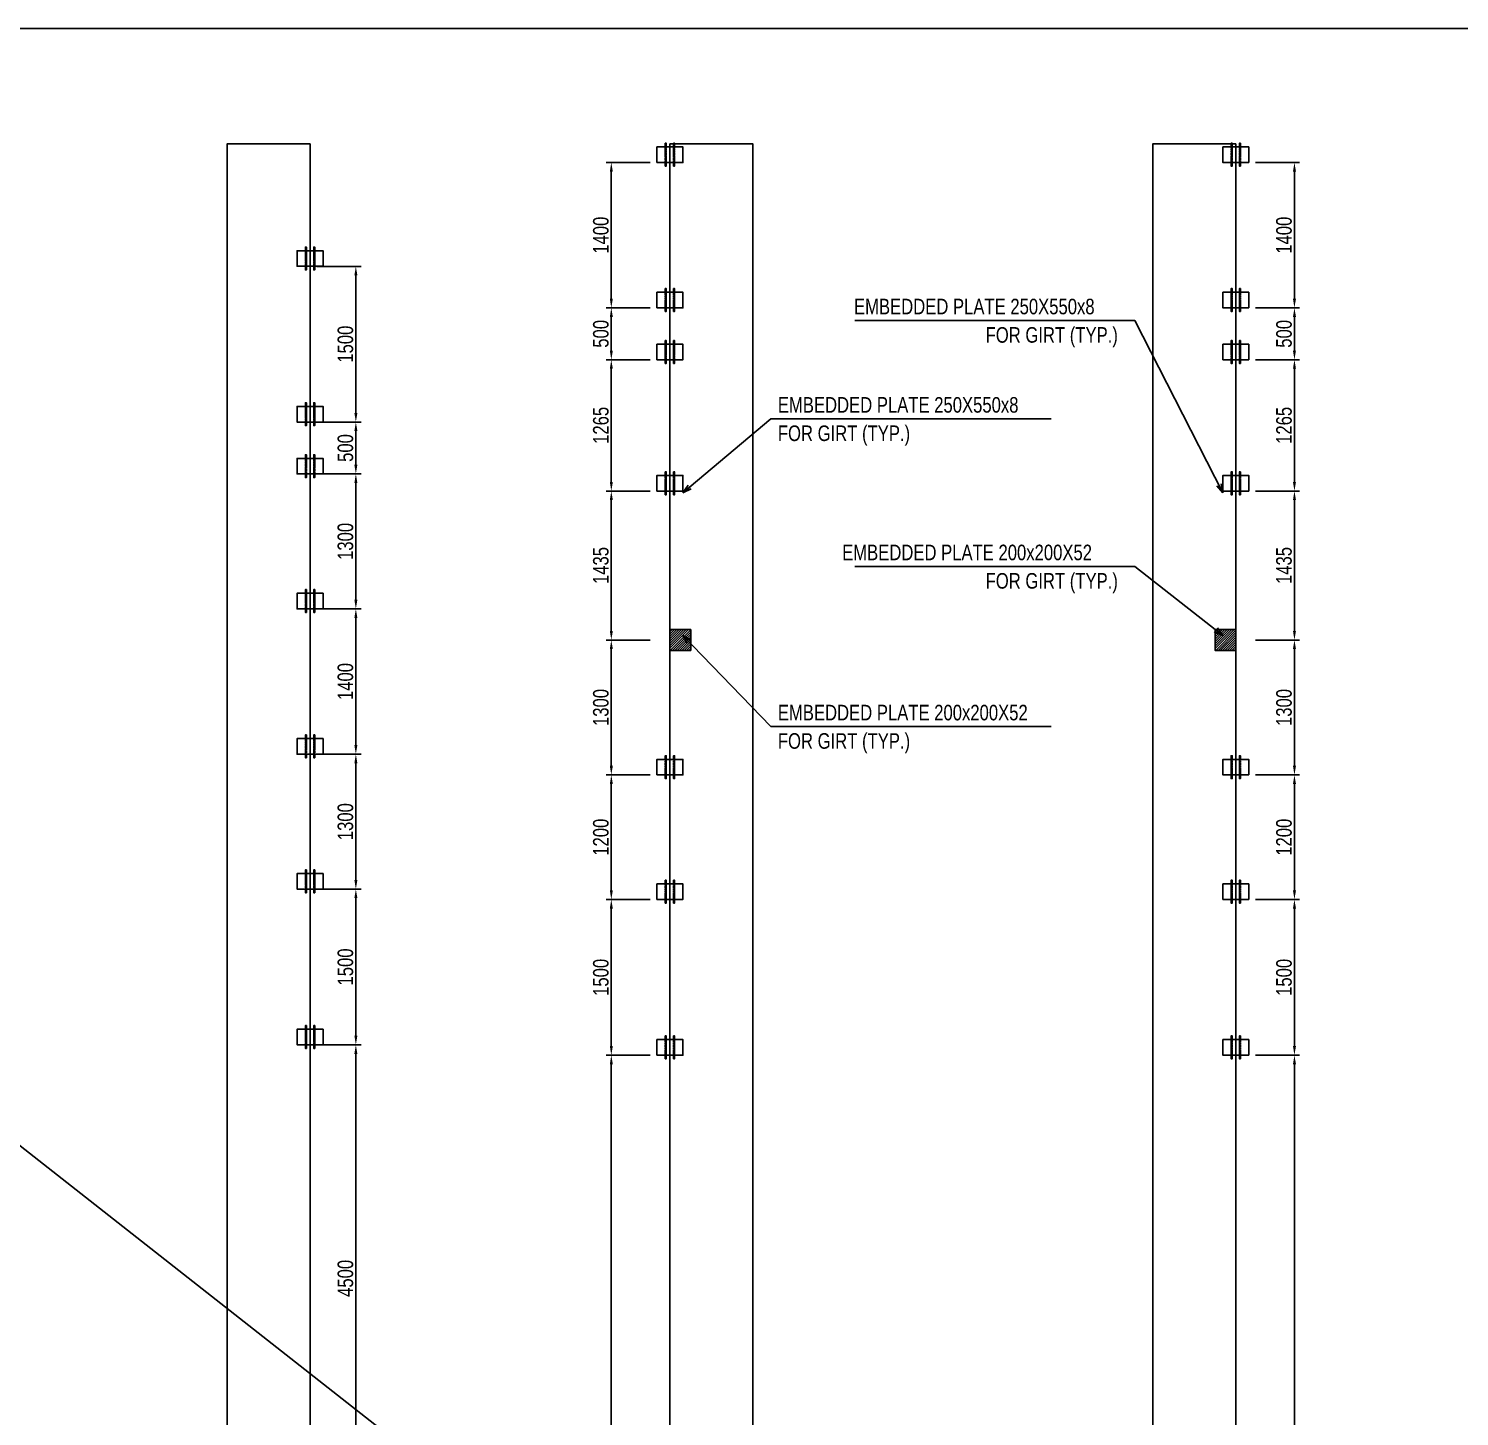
# Model space of a CAD drawing. Header units: millimetres. Extents: x -9238 to 1183474, y -200395 to 125651.
# Drawn here: x 1101930 to 1115720, y -185054 to -171684 of the extents above; entities that cross this region are included whole.
import ezdxf

# ---------------------------------------------------------------- set-up
doc = ezdxf.new("R2010")
doc.units = ezdxf.units.MM
doc.header["$LTSCALE"] = 5
doc.header["$PDMODE"] = 35
doc.header["$PDSIZE"] = 5
doc.linetypes.add('CENTER', pattern=[2, 1.25, -0.25, 0.25, -0.25])
doc.linetypes.add('HIDDEN', pattern=[0.375, 0.25, -0.125])
for name, color, linetype in [('18_Steel plate_QHP', 140, 'Continuous'), ('1_Gridline_QHP', 251, 'CENTER'), ('23_Rc_QHP', 54, 'Continuous'), ('2_Hidden_QHP', 8, 'HIDDEN'), ('4_Text data_QHP', 255, 'Continuous'), ('9_Dim_QHP', 7, 'Continuous')]:
    doc.layers.add(name, color=color, linetype=linetype)
doc.styles.add('VNI', font='vn_vni.shx', dxfattribs={"width": 0.8})
doc.dimstyles.new('QHP 1-50', dxfattribs={"dimscale": 50, "dimtxt": 3, "dimasz": 1.75, "dimexe": 1, "dimexo": 1, "dimgap": 0.5, "dimtad": 1, "dimdec": 0, "dimzin": 0, "dimdsep": 46, "dimtxsty": 'VNI', "dimcen": 4, "dimdle": 1, "dimclrd": 251, "dimclre": 251, "dimclrt": 255, "dimazin": 0, "dimtfac": 1, "dimtdec": 0, "dimtix": 1, "dimtmove": 2, "dimatfit": 3, "dimldrblk": 'OPEN30', "dimfxl": 7.5, "dimfxlon": 1, "dimtolj": 1, "dimtzin": 0, "dimarcsym": 0})

# ---------------------------------------------------------------- blocks, each defined once
blk = doc.blocks.new('Khunug Model')
at = {"layer": 'Defpoints'}
blk.add_lwpolyline([(0, -574.23), (731.17, -574.23), (731.17, 0), (0, 0)], close=True, dxfattribs=at)
at = {"layer": 'Defpoints', "style": 'VNI', "width": 0.8}
blk.add_attdef('X', (52.73, 16.26), '', height=22, dxfattribs=at)
blk = doc.blocks.new('A$C7a43958b')
at = {"color": 6}
for points in [[(-45, 150), (-35, 150), (-35, 185), (-45, 185)], [(35, 150), (45, 150), (45, 185), (35, 185)], [(-45, 0), (-35, 0), (-35, -35), (-45, -35)], [(35, 0), (45, 0), (45, -35), (35, -35)]]:
    blk.add_lwpolyline(points, close=True, dxfattribs=at)
at = {"layer": '18_Steel plate_QHP'}
blk.add_lwpolyline([(-125, 0), (125, 0), (125, 150), (-125, 150)], close=True, dxfattribs=at)
at = {"layer": '1_Gridline_QHP'}
for p, q in [((-40, 190), (-40, -40)), ((40, 190), (40, -40))]:
    blk.add_line(p, q, dxfattribs=at)
at = {"layer": '2_Hidden_QHP'}
for points in [[(-45, -35), (-45, 185), (-35, 185), (-35, -35)], [(35, -35), (35, 185), (45, 185), (45, -35)]]:
    blk.add_lwpolyline(points, close=True, dxfattribs=at)
blk = doc.blocks.new('*D64')
at = {"layer": '9_Dim_QHP', "color": 251, "lineweight": -2, "transparency": 16777216}
for p, q in [((1104709, -181474), (1105134, -181474)), ((1105084, -185886), (1105084, -181561)), ((1104709, -185974), (1105134, -185974))]:
    blk.add_line(p, q, dxfattribs=at)
at = {"layer": '9_Dim_QHP', "color": 251, "transparency": 16777216}
for points in [[(1105070, -181561), (1105099, -181561), (1105084, -181474)], [(1105070, -185886), (1105099, -185886), (1105084, -185974)]]:
    blk.add_solid(points, dxfattribs=at)
at = {"layer": 'Defpoints', "color": 0, "transparency": 16777216}
for p in [(1104643, -181474), (1105084, -181474), (1104643, -185974)]:
    blk.add_point(p, dxfattribs=at)
at = {"layer": '9_Dim_QHP', "color": 255, "transparency": 16777216, "insert": (1104984, -183724), "char_height": 150, "attachment_point": 5, "rotation": 90, "style": 'VNI'}
blk.add_mtext('\\A1;4500', dxfattribs=at)
blk = doc.blocks.new('_Open30')
at = {"lineweight": -2}
for p, q in [((-1, 0.27), (0, 0)), ((0, 0), (-1, -0.27)), ((0, 0), (-1, 0))]:
    blk.add_line(p, q, dxfattribs=at)
blk = doc.blocks.new('*D65')
at = {"layer": '9_Dim_QHP', "color": 251, "lineweight": -2, "transparency": 16777216}
for p, q in [((1104709, -179974), (1105134, -179974)), ((1105084, -181386), (1105084, -180061)), ((1104709, -181474), (1105134, -181474))]:
    blk.add_line(p, q, dxfattribs=at)
at = {"layer": '9_Dim_QHP', "color": 251, "transparency": 16777216}
for points in [[(1105070, -180061), (1105099, -180061), (1105084, -179974)], [(1105070, -181386), (1105099, -181386), (1105084, -181474)]]:
    blk.add_solid(points, dxfattribs=at)
at = {"layer": 'Defpoints', "color": 0, "transparency": 16777216}
for p in [(1104643, -179974), (1105084, -179974), (1104643, -181474)]:
    blk.add_point(p, dxfattribs=at)
at = {"layer": '9_Dim_QHP', "color": 255, "transparency": 16777216, "insert": (1104984, -180724), "char_height": 150, "attachment_point": 5, "rotation": 90, "style": 'VNI'}
blk.add_mtext('\\A1;1500', dxfattribs=at)
blk = doc.blocks.new('*D66')
at = {"layer": '9_Dim_QHP', "color": 251, "lineweight": -2, "transparency": 16777216}
for p, q in [((1104709, -178674), (1105134, -178674)), ((1105084, -179886), (1105084, -178761)), ((1104709, -179974), (1105134, -179974))]:
    blk.add_line(p, q, dxfattribs=at)
at = {"layer": '9_Dim_QHP', "color": 251, "transparency": 16777216}
for points in [[(1105070, -178761), (1105099, -178761), (1105084, -178674)], [(1105070, -179886), (1105099, -179886), (1105084, -179974)]]:
    blk.add_solid(points, dxfattribs=at)
at = {"layer": 'Defpoints', "color": 0, "transparency": 16777216}
for p in [(1104643, -178674), (1105084, -178674), (1104643, -179974)]:
    blk.add_point(p, dxfattribs=at)
at = {"layer": '9_Dim_QHP', "color": 255, "transparency": 16777216, "insert": (1104984, -179324), "char_height": 150, "attachment_point": 5, "rotation": 90, "style": 'VNI'}
blk.add_mtext('\\A1;1300', dxfattribs=at)
blk = doc.blocks.new('*D67')
at = {"layer": '9_Dim_QHP', "color": 251, "lineweight": -2, "transparency": 16777216}
for p, q in [((1104709, -177274), (1105134, -177274)), ((1105084, -178586), (1105084, -177361)), ((1104709, -178674), (1105134, -178674))]:
    blk.add_line(p, q, dxfattribs=at)
at = {"layer": '9_Dim_QHP', "color": 251, "transparency": 16777216}
for points in [[(1105070, -177361), (1105099, -177361), (1105084, -177274)], [(1105070, -178586), (1105099, -178586), (1105084, -178674)]]:
    blk.add_solid(points, dxfattribs=at)
at = {"layer": 'Defpoints', "color": 0, "transparency": 16777216}
for p in [(1104643, -177274), (1105084, -177274), (1104643, -178674)]:
    blk.add_point(p, dxfattribs=at)
at = {"layer": '9_Dim_QHP', "color": 255, "transparency": 16777216, "insert": (1104984, -177974), "char_height": 150, "attachment_point": 5, "rotation": 90, "style": 'VNI'}
blk.add_mtext('\\A1;1400', dxfattribs=at)
blk = doc.blocks.new('*D68')
at = {"layer": '9_Dim_QHP', "color": 251, "lineweight": -2, "transparency": 16777216}
for p, q in [((1104709, -175974), (1105134, -175974)), ((1105084, -177186), (1105084, -176061)), ((1104709, -177274), (1105134, -177274))]:
    blk.add_line(p, q, dxfattribs=at)
at = {"layer": '9_Dim_QHP', "color": 251, "transparency": 16777216}
for points in [[(1105070, -176061), (1105099, -176061), (1105084, -175974)], [(1105070, -177186), (1105099, -177186), (1105084, -177274)]]:
    blk.add_solid(points, dxfattribs=at)
at = {"layer": 'Defpoints', "color": 0, "transparency": 16777216}
for p in [(1104643, -175974), (1105084, -175974), (1104643, -177274)]:
    blk.add_point(p, dxfattribs=at)
at = {"layer": '9_Dim_QHP', "color": 255, "transparency": 16777216, "insert": (1104984, -176624), "char_height": 150, "attachment_point": 5, "rotation": 90, "style": 'VNI'}
blk.add_mtext('\\A1;1300', dxfattribs=at)
blk = doc.blocks.new('*D69')
at = {"layer": '9_Dim_QHP', "color": 251, "lineweight": -2, "transparency": 16777216}
for p, q in [((1104709, -175474), (1105134, -175474)), ((1105084, -175886), (1105084, -175561)), ((1104709, -175974), (1105134, -175974))]:
    blk.add_line(p, q, dxfattribs=at)
at = {"layer": '9_Dim_QHP', "color": 251, "transparency": 16777216}
for points in [[(1105070, -175561), (1105099, -175561), (1105084, -175474)], [(1105070, -175886), (1105099, -175886), (1105084, -175974)]]:
    blk.add_solid(points, dxfattribs=at)
at = {"layer": 'Defpoints', "color": 0, "transparency": 16777216}
for p in [(1104643, -175474), (1105084, -175474), (1104643, -175974)]:
    blk.add_point(p, dxfattribs=at)
at = {"layer": '9_Dim_QHP', "color": 255, "transparency": 16777216, "insert": (1104984, -175724), "char_height": 150, "attachment_point": 5, "rotation": 90, "style": 'VNI'}
blk.add_mtext('\\A1;500', dxfattribs=at)
blk = doc.blocks.new('*D70')
at = {"layer": '9_Dim_QHP', "color": 251, "lineweight": -2, "transparency": 16777216}
for p, q in [((1104709, -173974), (1105134, -173974)), ((1105084, -175386), (1105084, -174061)), ((1104709, -175474), (1105134, -175474))]:
    blk.add_line(p, q, dxfattribs=at)
at = {"layer": '9_Dim_QHP', "color": 251, "transparency": 16777216}
for points in [[(1105070, -174061), (1105099, -174061), (1105084, -173974)], [(1105070, -175386), (1105099, -175386), (1105084, -175474)]]:
    blk.add_solid(points, dxfattribs=at)
at = {"layer": 'Defpoints', "color": 0, "transparency": 16777216}
for p in [(1104643, -173974), (1105084, -173974), (1104643, -175474)]:
    blk.add_point(p, dxfattribs=at)
at = {"layer": '9_Dim_QHP', "color": 255, "transparency": 16777216, "insert": (1104984, -174724), "char_height": 150, "attachment_point": 5, "rotation": 90, "style": 'VNI'}
blk.add_mtext('\\A1;1500', dxfattribs=at)
blk = doc.blocks.new('*D71')
at = {"layer": '9_Dim_QHP', "color": 251, "lineweight": -2, "transparency": 16777216}
for p, q in [((1107921, -181574), (1107496, -181574)), ((1107546, -196486), (1107546, -181661)), ((1107921, -196574), (1107496, -196574))]:
    blk.add_line(p, q, dxfattribs=at)
at = {"layer": '9_Dim_QHP', "color": 251, "transparency": 16777216}
for points in [[(1107532, -181661), (1107561, -181661), (1107546, -181574)], [(1107532, -196486), (1107561, -196486), (1107546, -196574)]]:
    blk.add_solid(points, dxfattribs=at)
at = {"layer": 'Defpoints', "color": 0, "transparency": 16777216}
for p in [(1107546, -181574), (1108111, -181574), (1108111, -196574)]:
    blk.add_point(p, dxfattribs=at)
at = {"layer": '9_Dim_QHP', "color": 255, "transparency": 16777216, "insert": (1107446, -189074), "char_height": 150, "attachment_point": 5, "rotation": 90, "style": 'VNI'}
blk.add_mtext('\\A1;15000', dxfattribs=at)
blk = doc.blocks.new('*D72')
at = {"layer": '9_Dim_QHP', "color": 251, "lineweight": -2, "transparency": 16777216}
for p, q in [((1107921, -180074), (1107496, -180074)), ((1107546, -181486), (1107546, -180161)), ((1107921, -181574), (1107496, -181574))]:
    blk.add_line(p, q, dxfattribs=at)
at = {"layer": '9_Dim_QHP', "color": 251, "transparency": 16777216}
for points in [[(1107532, -180161), (1107561, -180161), (1107546, -180074)], [(1107532, -181486), (1107561, -181486), (1107546, -181574)]]:
    blk.add_solid(points, dxfattribs=at)
at = {"layer": 'Defpoints', "color": 0, "transparency": 16777216}
for p in [(1107546, -180074), (1108111, -180074), (1108111, -181574)]:
    blk.add_point(p, dxfattribs=at)
at = {"layer": '9_Dim_QHP', "color": 255, "transparency": 16777216, "insert": (1107446, -180824), "char_height": 150, "attachment_point": 5, "rotation": 90, "style": 'VNI'}
blk.add_mtext('\\A1;1500', dxfattribs=at)
blk = doc.blocks.new('*D73')
at = {"layer": '9_Dim_QHP', "color": 251, "lineweight": -2, "transparency": 16777216}
for p, q in [((1107921, -178874), (1107496, -178874)), ((1107546, -179986), (1107546, -178961)), ((1107921, -180074), (1107496, -180074))]:
    blk.add_line(p, q, dxfattribs=at)
at = {"layer": '9_Dim_QHP', "color": 251, "transparency": 16777216}
for points in [[(1107532, -178961), (1107561, -178961), (1107546, -178874)], [(1107532, -179986), (1107561, -179986), (1107546, -180074)]]:
    blk.add_solid(points, dxfattribs=at)
at = {"layer": 'Defpoints', "color": 0, "transparency": 16777216}
for p in [(1107546, -178874), (1108111, -178874), (1108111, -180074)]:
    blk.add_point(p, dxfattribs=at)
at = {"layer": '9_Dim_QHP', "color": 255, "transparency": 16777216, "insert": (1107446, -179474), "char_height": 150, "attachment_point": 5, "rotation": 90, "style": 'VNI'}
blk.add_mtext('\\A1;1200', dxfattribs=at)
blk = doc.blocks.new('*D74')
at = {"layer": '9_Dim_QHP', "color": 251, "lineweight": -2, "transparency": 16777216}
for p, q in [((1107921, -177574), (1107496, -177574)), ((1107546, -178786), (1107546, -177661)), ((1107921, -178874), (1107496, -178874))]:
    blk.add_line(p, q, dxfattribs=at)
at = {"layer": '9_Dim_QHP', "color": 251, "transparency": 16777216}
for points in [[(1107532, -177661), (1107561, -177661), (1107546, -177574)], [(1107532, -178786), (1107561, -178786), (1107546, -178874)]]:
    blk.add_solid(points, dxfattribs=at)
at = {"layer": 'Defpoints', "color": 0, "transparency": 16777216}
for p in [(1107546, -177574), (1108111, -177574), (1108111, -178874)]:
    blk.add_point(p, dxfattribs=at)
at = {"layer": '9_Dim_QHP', "color": 255, "transparency": 16777216, "insert": (1107446, -178224), "char_height": 150, "attachment_point": 5, "rotation": 90, "style": 'VNI'}
blk.add_mtext('\\A1;1300', dxfattribs=at)
blk = doc.blocks.new('*D75')
at = {"layer": '9_Dim_QHP', "color": 251, "lineweight": -2, "transparency": 16777216}
for p, q in [((1107921, -176139), (1107496, -176139)), ((1107546, -177486), (1107546, -176226)), ((1107921, -177574), (1107496, -177574))]:
    blk.add_line(p, q, dxfattribs=at)
at = {"layer": '9_Dim_QHP', "color": 251, "transparency": 16777216}
for points in [[(1107532, -176226), (1107561, -176226), (1107546, -176139)], [(1107532, -177486), (1107561, -177486), (1107546, -177574)]]:
    blk.add_solid(points, dxfattribs=at)
at = {"layer": 'Defpoints', "color": 0, "transparency": 16777216}
for p in [(1107546, -176139), (1108111, -176139), (1108111, -177574)]:
    blk.add_point(p, dxfattribs=at)
at = {"layer": '9_Dim_QHP', "color": 255, "transparency": 16777216, "insert": (1107446, -176856), "char_height": 150, "attachment_point": 5, "rotation": 90, "style": 'VNI'}
blk.add_mtext('\\A1;1435', dxfattribs=at)
blk = doc.blocks.new('*D76')
at = {"layer": '9_Dim_QHP', "color": 251, "lineweight": -2, "transparency": 16777216}
for p, q in [((1107921, -174874), (1107496, -174874)), ((1107546, -176051), (1107546, -174961)), ((1107921, -176139), (1107496, -176139))]:
    blk.add_line(p, q, dxfattribs=at)
at = {"layer": '9_Dim_QHP', "color": 251, "transparency": 16777216}
for points in [[(1107532, -174961), (1107561, -174961), (1107546, -174874)], [(1107532, -176051), (1107561, -176051), (1107546, -176139)]]:
    blk.add_solid(points, dxfattribs=at)
at = {"layer": 'Defpoints', "color": 0, "transparency": 16777216}
for p in [(1107546, -174874), (1108111, -174874), (1108111, -176139)]:
    blk.add_point(p, dxfattribs=at)
at = {"layer": '9_Dim_QHP', "color": 255, "transparency": 16777216, "insert": (1107446, -175506), "char_height": 150, "attachment_point": 5, "rotation": 90, "style": 'VNI'}
blk.add_mtext('\\A1;1265', dxfattribs=at)
blk = doc.blocks.new('*D77')
at = {"layer": '9_Dim_QHP', "color": 251, "lineweight": -2, "transparency": 16777216}
for p, q in [((1107921, -174374), (1107496, -174374)), ((1107546, -174786), (1107546, -174461)), ((1107921, -174874), (1107496, -174874))]:
    blk.add_line(p, q, dxfattribs=at)
at = {"layer": '9_Dim_QHP', "color": 251, "transparency": 16777216}
for points in [[(1107532, -174461), (1107561, -174461), (1107546, -174374)], [(1107532, -174786), (1107561, -174786), (1107546, -174874)]]:
    blk.add_solid(points, dxfattribs=at)
at = {"layer": 'Defpoints', "color": 0, "transparency": 16777216}
for p in [(1107546, -174374), (1108111, -174374), (1108111, -174874)]:
    blk.add_point(p, dxfattribs=at)
at = {"layer": '9_Dim_QHP', "color": 255, "transparency": 16777216, "insert": (1107446, -174624), "char_height": 150, "attachment_point": 5, "rotation": 90, "style": 'VNI'}
blk.add_mtext('\\A1;500', dxfattribs=at)
blk = doc.blocks.new('*D78')
at = {"layer": '9_Dim_QHP', "color": 251, "lineweight": -2, "transparency": 16777216}
for p, q in [((1107921, -172974), (1107496, -172974)), ((1107546, -174286), (1107546, -173061)), ((1107921, -174374), (1107496, -174374))]:
    blk.add_line(p, q, dxfattribs=at)
at = {"layer": '9_Dim_QHP', "color": 251, "transparency": 16777216}
for points in [[(1107532, -173061), (1107561, -173061), (1107546, -172974)], [(1107532, -174286), (1107561, -174286), (1107546, -174374)]]:
    blk.add_solid(points, dxfattribs=at)
at = {"layer": 'Defpoints', "color": 0, "transparency": 16777216}
for p in [(1107546, -172974), (1108111, -172974), (1108111, -174374)]:
    blk.add_point(p, dxfattribs=at)
at = {"layer": '9_Dim_QHP', "color": 255, "transparency": 16777216, "insert": (1107446, -173674), "char_height": 150, "attachment_point": 5, "rotation": 90, "style": 'VNI'}
blk.add_mtext('\\A1;1400', dxfattribs=at)
blk = doc.blocks.new('*D79')
at = {"layer": '9_Dim_QHP', "color": 251, "lineweight": -2, "transparency": 16777216}
for p, q in [((1113755, -181574), (1114180, -181574)), ((1114130, -196486), (1114130, -181661)), ((1113755, -196574), (1114180, -196574))]:
    blk.add_line(p, q, dxfattribs=at)
at = {"layer": '9_Dim_QHP', "color": 251, "transparency": 16777216}
for points in [[(1114116, -181661), (1114145, -181661), (1114130, -181574)], [(1114116, -196486), (1114145, -196486), (1114130, -196574)]]:
    blk.add_solid(points, dxfattribs=at)
at = {"layer": 'Defpoints', "color": 0, "transparency": 16777216}
for p in [(1113565, -181574), (1114130, -181574), (1113565, -196574)]:
    blk.add_point(p, dxfattribs=at)
at = {"layer": '9_Dim_QHP', "color": 255, "transparency": 16777216, "insert": (1114030, -189074), "char_height": 150, "attachment_point": 5, "rotation": 90, "style": 'VNI'}
blk.add_mtext('\\A1;15000', dxfattribs=at)
blk = doc.blocks.new('*D80')
at = {"layer": '9_Dim_QHP', "color": 251, "lineweight": -2, "transparency": 16777216}
for p, q in [((1113755, -180074), (1114180, -180074)), ((1114130, -181486), (1114130, -180161)), ((1113755, -181574), (1114180, -181574))]:
    blk.add_line(p, q, dxfattribs=at)
at = {"layer": '9_Dim_QHP', "color": 251, "transparency": 16777216}
for points in [[(1114116, -180161), (1114145, -180161), (1114130, -180074)], [(1114116, -181486), (1114145, -181486), (1114130, -181574)]]:
    blk.add_solid(points, dxfattribs=at)
at = {"layer": 'Defpoints', "color": 0, "transparency": 16777216}
for p in [(1113565, -180074), (1114130, -180074), (1113565, -181574)]:
    blk.add_point(p, dxfattribs=at)
at = {"layer": '9_Dim_QHP', "color": 255, "transparency": 16777216, "insert": (1114030, -180824), "char_height": 150, "attachment_point": 5, "rotation": 90, "style": 'VNI'}
blk.add_mtext('\\A1;1500', dxfattribs=at)
blk = doc.blocks.new('*D81')
at = {"layer": '9_Dim_QHP', "color": 251, "lineweight": -2, "transparency": 16777216}
for p, q in [((1113755, -178874), (1114180, -178874)), ((1114130, -179986), (1114130, -178961)), ((1113755, -180074), (1114180, -180074))]:
    blk.add_line(p, q, dxfattribs=at)
at = {"layer": '9_Dim_QHP', "color": 251, "transparency": 16777216}
for points in [[(1114116, -178961), (1114145, -178961), (1114130, -178874)], [(1114116, -179986), (1114145, -179986), (1114130, -180074)]]:
    blk.add_solid(points, dxfattribs=at)
at = {"layer": 'Defpoints', "color": 0, "transparency": 16777216}
for p in [(1113565, -178874), (1114130, -178874), (1113565, -180074)]:
    blk.add_point(p, dxfattribs=at)
at = {"layer": '9_Dim_QHP', "color": 255, "transparency": 16777216, "insert": (1114030, -179474), "char_height": 150, "attachment_point": 5, "rotation": 90, "style": 'VNI'}
blk.add_mtext('\\A1;1200', dxfattribs=at)
blk = doc.blocks.new('*D82')
at = {"layer": '9_Dim_QHP', "color": 251, "lineweight": -2, "transparency": 16777216}
for p, q in [((1113755, -177574), (1114180, -177574)), ((1114130, -178786), (1114130, -177661)), ((1113755, -178874), (1114180, -178874))]:
    blk.add_line(p, q, dxfattribs=at)
at = {"layer": '9_Dim_QHP', "color": 251, "transparency": 16777216}
for points in [[(1114116, -177661), (1114145, -177661), (1114130, -177574)], [(1114116, -178786), (1114145, -178786), (1114130, -178874)]]:
    blk.add_solid(points, dxfattribs=at)
at = {"layer": 'Defpoints', "color": 0, "transparency": 16777216}
for p in [(1113565, -177574), (1114130, -177574), (1113565, -178874)]:
    blk.add_point(p, dxfattribs=at)
at = {"layer": '9_Dim_QHP', "color": 255, "transparency": 16777216, "insert": (1114030, -178224), "char_height": 150, "attachment_point": 5, "rotation": 90, "style": 'VNI'}
blk.add_mtext('\\A1;1300', dxfattribs=at)
blk = doc.blocks.new('*D83')
at = {"layer": '9_Dim_QHP', "color": 251, "lineweight": -2, "transparency": 16777216}
for p, q in [((1113755, -176139), (1114180, -176139)), ((1114130, -177486), (1114130, -176226)), ((1113755, -177574), (1114180, -177574))]:
    blk.add_line(p, q, dxfattribs=at)
at = {"layer": '9_Dim_QHP', "color": 251, "transparency": 16777216}
for points in [[(1114116, -176226), (1114145, -176226), (1114130, -176139)], [(1114116, -177486), (1114145, -177486), (1114130, -177574)]]:
    blk.add_solid(points, dxfattribs=at)
at = {"layer": 'Defpoints', "color": 0, "transparency": 16777216}
for p in [(1113565, -176139), (1114130, -176139), (1113565, -177574)]:
    blk.add_point(p, dxfattribs=at)
at = {"layer": '9_Dim_QHP', "color": 255, "transparency": 16777216, "insert": (1114030, -176856), "char_height": 150, "attachment_point": 5, "rotation": 90, "style": 'VNI'}
blk.add_mtext('\\A1;1435', dxfattribs=at)
blk = doc.blocks.new('*D84')
at = {"layer": '9_Dim_QHP', "color": 251, "lineweight": -2, "transparency": 16777216}
for p, q in [((1113755, -174874), (1114180, -174874)), ((1114130, -176051), (1114130, -174961)), ((1113755, -176139), (1114180, -176139))]:
    blk.add_line(p, q, dxfattribs=at)
at = {"layer": '9_Dim_QHP', "color": 251, "transparency": 16777216}
for points in [[(1114116, -174961), (1114145, -174961), (1114130, -174874)], [(1114116, -176051), (1114145, -176051), (1114130, -176139)]]:
    blk.add_solid(points, dxfattribs=at)
at = {"layer": 'Defpoints', "color": 0, "transparency": 16777216}
for p in [(1113565, -174874), (1114130, -174874), (1113565, -176139)]:
    blk.add_point(p, dxfattribs=at)
at = {"layer": '9_Dim_QHP', "color": 255, "transparency": 16777216, "insert": (1114030, -175506), "char_height": 150, "attachment_point": 5, "rotation": 90, "style": 'VNI'}
blk.add_mtext('\\A1;1265', dxfattribs=at)
blk = doc.blocks.new('*D85')
at = {"layer": '9_Dim_QHP', "color": 251, "lineweight": -2, "transparency": 16777216}
for p, q in [((1113755, -174374), (1114180, -174374)), ((1114130, -174786), (1114130, -174461)), ((1113755, -174874), (1114180, -174874))]:
    blk.add_line(p, q, dxfattribs=at)
at = {"layer": '9_Dim_QHP', "color": 251, "transparency": 16777216}
for points in [[(1114116, -174461), (1114145, -174461), (1114130, -174374)], [(1114116, -174786), (1114145, -174786), (1114130, -174874)]]:
    blk.add_solid(points, dxfattribs=at)
at = {"layer": 'Defpoints', "color": 0, "transparency": 16777216}
for p in [(1113565, -174374), (1114130, -174374), (1113565, -174874)]:
    blk.add_point(p, dxfattribs=at)
at = {"layer": '9_Dim_QHP', "color": 255, "transparency": 16777216, "insert": (1114030, -174624), "char_height": 150, "attachment_point": 5, "rotation": 90, "style": 'VNI'}
blk.add_mtext('\\A1;500', dxfattribs=at)
blk = doc.blocks.new('*D86')
at = {"layer": '9_Dim_QHP', "color": 251, "lineweight": -2, "transparency": 16777216}
for p, q in [((1113755, -172974), (1114180, -172974)), ((1114130, -174286), (1114130, -173061)), ((1113755, -174374), (1114180, -174374))]:
    blk.add_line(p, q, dxfattribs=at)
at = {"layer": '9_Dim_QHP', "color": 251, "transparency": 16777216}
for points in [[(1114116, -173061), (1114145, -173061), (1114130, -172974)], [(1114116, -174286), (1114145, -174286), (1114130, -174374)]]:
    blk.add_solid(points, dxfattribs=at)
at = {"layer": 'Defpoints', "color": 0, "transparency": 16777216}
for p in [(1113565, -172974), (1114130, -172974), (1113565, -174374)]:
    blk.add_point(p, dxfattribs=at)
at = {"layer": '9_Dim_QHP', "color": 255, "transparency": 16777216, "insert": (1114030, -173674), "char_height": 150, "attachment_point": 5, "rotation": 90, "style": 'VNI'}
blk.add_mtext('\\A1;1400', dxfattribs=at)

msp = doc.modelspace()

# ---------------------------------------------------------------- hatches: boundary and pattern name
at = {"layer": '18_Steel plate_QHP'}
h = msp.add_hatch(dxfattribs=at)
h.set_pattern_fill('ANSI31', color=2, scale=5)
h.set_pattern_definition([(45, (5191.267, 13100), (-11.22532015, 11.22532015), [])])
h.paths.add_polyline_path([(1108111.2, -177673.8), (1108311.2, -177673.8), (1108311.2, -177473.8), (1108111.2, -177473.8)])
h = msp.add_hatch(dxfattribs=at)
h.set_pattern_fill('ANSI31', color=2, scale=5)
h.set_pattern_definition([(45, (2905.725, 13100), (-11.22532015, 11.22532015), [])])
h.paths.add_polyline_path([(1113565.3, -177673.8), (1113365.3, -177673.8), (1113365.3, -177473.8), (1113565.3, -177473.8)])

# ---------------------------------------------------------------- linework, layer by layer
msp.add_lwpolyline([(1088140.5, -171683.7), (1124698.9, -200395.2)])
at = {"layer": '18_Steel plate_QHP', "color": 2}
for points in [[(1108111.2, -177673.8), (1108311.2, -177673.8), (1108311.2, -177473.8), (1108111.2, -177473.8)], [(1113565.3, -177673.8), (1113365.3, -177673.8), (1113365.3, -177473.8), (1113565.3, -177473.8)]]:
    msp.add_lwpolyline(points, close=True, dxfattribs=at)
at = {"layer": '23_Rc_QHP'}
for points in [[(1104642.7, -172793.8), (1103842.7, -172793.8), (1103842.7, -196573.8), (1104642.7, -196573.8)], [(1108111.2, -172793.8), (1108911.2, -172793.8), (1108911.2, -196553.8), (1108111.2, -196553.8)], [(1113565.3, -172793.8), (1112765.3, -172793.8), (1112765.3, -196553.8), (1113565.3, -196553.8)]]:
    msp.add_lwpolyline(points, close=True, dxfattribs=at)

# ---------------------------------------------------------------- block references
at = {"xscale": 50, "yscale": 50, "zscale": 50}
msp.add_blockref('Khunug Model', (1088140.5, -171683.7), dxfattribs=at)
for p in [(1108111.2, -172973.8), (1108111.2, -174373.8), (1108111.2, -174873.8), (1108111.2, -176138.8), (1108111.2, -178873.8), (1108111.2, -180073.8), (1108111.2, -181573.8)]:
    msp.add_blockref('A$C7a43958b', p)
at = {"xscale": -1}
for p in [(1113565.3, -172973.8), (1104642.7, -173973.8), (1113565.3, -174373.8), (1113565.3, -174873.8), (1104642.7, -175473.8), (1104642.7, -175973.8), (1113565.3, -176138.8), (1104642.7, -177273.8), (1104642.7, -178673.8), (1113565.3, -178873.8), (1104642.7, -179973.8), (1113565.3, -180073.8), (1104642.7, -181473.8), (1113565.3, -181573.8)]:
    msp.add_blockref('A$C7a43958b', p, dxfattribs=at)

# ---------------------------------------------------------------- texts
at = {"layer": '4_Text data_QHP', "color": 7, "style": 'VNI', "width": 0.8}
for s, p in [('EMBEDDED PLATE 250X550x8', (1109885.2, -174436)), ('FOR GIRT (TYP.)', (1111153.7, -174709.6)), ('EMBEDDED PLATE 250X550x8', (1109151.4, -175383.4)), ('FOR GIRT (TYP.)', (1109151.4, -175657)), ('EMBEDDED PLATE 200x200X52', (1109770.9, -176805.4)), ('FOR GIRT (TYP.)', (1111153.7, -177079)), ('EMBEDDED PLATE 200x200X52', (1109151.4, -178348)), ('FOR GIRT (TYP.)', (1109151.4, -178621.6))]:
    msp.add_text(s, height=150, dxfattribs=at).set_placement(p)

# ---------------------------------------------------------------- dimensions: what is measured, and where the dimension line sits
at = {"layer": '9_Dim_QHP'}
for base, p1, p2, picture, middle in [((1107546.2, -172973.8), (1108111.2, -174373.8), (1108111.2, -172973.8), '*D78', (1107446.2, -173673.8)), ((1114130.3, -172973.8), (1113565.3, -174373.8), (1113565.3, -172973.8), '*D86', (1114030.3, -173673.8)), ((1105084.5, -173973.8), (1104642.7, -175473.8), (1104642.7, -173973.8), '*D70', (1104984.5, -174723.8)), ((1107546.2, -174373.8), (1108111.2, -174873.8), (1108111.2, -174373.8), '*D77', (1107446.2, -174623.8)), ((1114130.3, -174373.8), (1113565.3, -174873.8), (1113565.3, -174373.8), '*D85', (1114030.3, -174623.8)), ((1107546.2, -174873.8), (1108111.2, -176138.8), (1108111.2, -174873.8), '*D76', (1107446.2, -175506.3)), ((1114130.3, -174873.8), (1113565.3, -176138.8), (1113565.3, -174873.8), '*D84', (1114030.3, -175506.3)), ((1105084.5, -175473.8), (1104642.7, -175973.8), (1104642.7, -175473.8), '*D69', (1104984.5, -175723.8)), ((1105084.5, -175973.8), (1104642.7, -177273.8), (1104642.7, -175973.8), '*D68', (1104984.5, -176623.8)), ((1107546.2, -176138.8), (1108111.2, -177573.8), (1108111.2, -176138.8), '*D75', (1107446.2, -176856.3)), ((1114130.3, -176138.8), (1113565.3, -177573.8), (1113565.3, -176138.8), '*D83', (1114030.3, -176856.3)), ((1105084.5, -177273.8), (1104642.7, -178673.8), (1104642.7, -177273.8), '*D67', (1104984.5, -177973.8)), ((1107546.2, -177573.8), (1108111.2, -178873.8), (1108111.2, -177573.8), '*D74', (1107446.2, -178223.8)), ((1114130.3, -177573.8), (1113565.3, -178873.8), (1113565.3, -177573.8), '*D82', (1114030.3, -178223.8)), ((1105084.5, -178673.8), (1104642.7, -179973.8), (1104642.7, -178673.8), '*D66', (1104984.5, -179323.8)), ((1107546.2, -178873.8), (1108111.2, -180073.8), (1108111.2, -178873.8), '*D73', (1107446.2, -179473.8)), ((1114130.3, -178873.8), (1113565.3, -180073.8), (1113565.3, -178873.8), '*D81', (1114030.3, -179473.8)), ((1105084.5, -179973.8), (1104642.7, -181473.8), (1104642.7, -179973.8), '*D65', (1104984.5, -180723.8)), ((1107546.2, -180073.8), (1108111.2, -181573.8), (1108111.2, -180073.8), '*D72', (1107446.2, -180823.8)), ((1114130.3, -180073.8), (1113565.3, -181573.8), (1113565.3, -180073.8), '*D80', (1114030.3, -180823.8)), ((1105084.5, -181473.8), (1104642.7, -185973.8), (1104642.7, -181473.8), '*D64', (1104984.5, -183723.8)), ((1107546.2, -181573.8), (1108111.2, -196573.8), (1108111.2, -181573.8), '*D71', (1107446.2, -189073.8)), ((1114130.3, -181573.8), (1113565.3, -196573.8), (1113565.3, -181573.8), '*D79', (1114030.3, -189073.8))]:
    dim = msp.add_linear_dim(base=base, p1=p1, p2=p2, angle=90, dimstyle='QHP 1-50', dxfattribs=at)
    dim.commit()
    dim.dimension.update_dxf_attribs({"geometry": picture, "text_midpoint": middle})

# ---------------------------------------------------------------- leaders
for points in [[(1113441.5, -176156.8), (1112593.2, -174496.7), (1109891.8, -174496.7)], [(1108235.1, -176156.8), (1109083.4, -175444.1), (1111784.7, -175444.1)], [(1113441.5, -177529.3), (1112593.2, -176866.1), (1109891.8, -176866.1)], [(1108235.1, -177529.3), (1109083.4, -178408.7), (1111784.7, -178408.7)]]:
    msp.add_leader(points, dimstyle='QHP 1-50', override={"dimscale": 0, "dimtxt": 150, "dimasz": 87.5, "dimgap": 0.5, "dimtad": 0})

doc.saveas('drawing.dxf')
